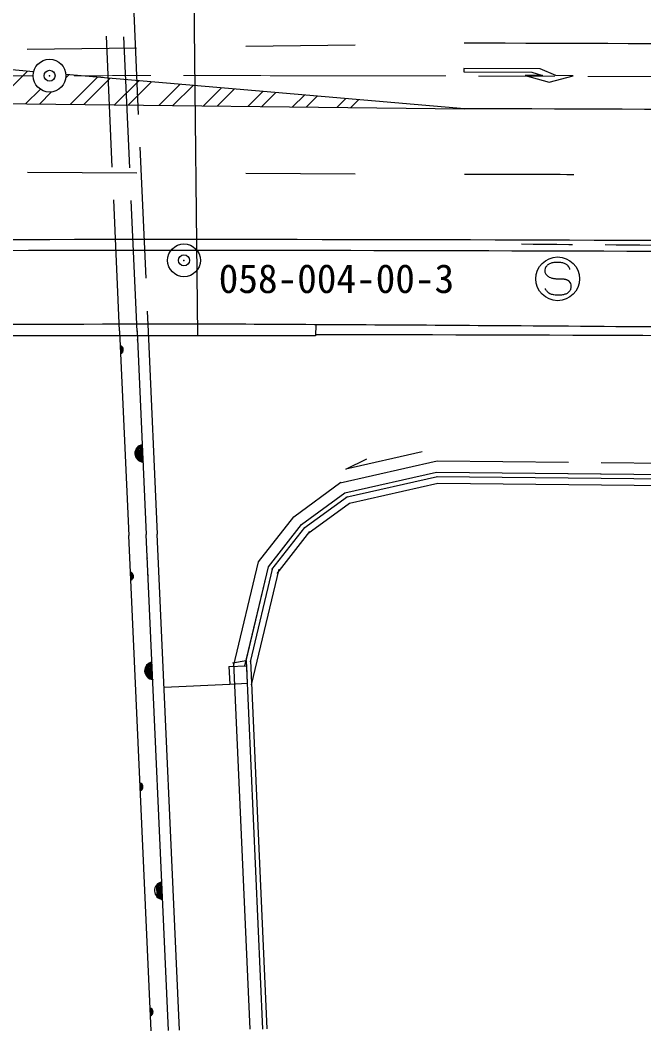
# Model space of a CAD drawing. Units: millimetres, scale not verified. Extents: x 40000 to 680000, y 20000 to 380000.
# Drawn here: x 468264 to 496801, y 244770 to 290998 of the extents above; entities that cross this region are included whole.
import ezdxf
from ezdxf.enums import TextEntityAlignment as Align

# ---------------------------------------------------------------- set-up
doc = ezdxf.new("R2010")
doc.units = ezdxf.units.MM
doc.header["$LTSCALE"] = 1000
doc.header["$PDMODE"] = 32
doc.header["$PDSIZE"] = 500
doc.linetypes.add('CHAIN', pattern=[18.5, 12, -1.5, 3.5, -1.5])
doc.linetypes.add('DASHED', pattern=[7.5, 6, -1.5])
for name, color, linetype, lineweight in [('M-BGD', 7, 'Continuous', 25), ('M-BGD-EXST', 7, 'Continuous', 25), ('M-BMK', 2, 'CHAIN', 13), ('M-BMK-SRVR', 3, 'Continuous', 25), ('M-STR-STR1', 1, 'Continuous', 25), ('M-STR-STRC', 7, 'Continuous', 25)]:
    doc.layers.add(name, color=color, linetype=linetype, lineweight=lineweight)
doc.layers.add('M-OTRS', color=6, linetype='Continuous')
doc.styles.add('ＭＳ ゴシック', font='')
doc.styles.get('ＭＳ ゴシック').set_extended_font_data('MS Gothic')

msp = doc.modelspace()

# ---------------------------------------------------------------- linework, layer by layer
at = {"layer": 'M-BGD', "linetype": 'DASHED'}
for p, q in [((472813, 276787), (471760, 300184)), ((473616, 276756), (472561, 300184)), ((473062, 300172), (474116, 276762)), ((482909, 269843), (487352, 270841)), ((487352, 270841), (506276, 270645)), ((483121, 269378), (487320, 270321)), ((487320, 270321), (506244, 270126)), ((480780, 268286), (482941, 269867)), ((481132, 267924), (483121, 269378)), ((479163, 266219), (480780, 268286)), ((479624, 265997), (481132, 267924)), ((478027, 261439), (479163, 266219)), ((478547, 261462), (479624, 265997)), ((474847, 260496), (477850, 260630))]:
    msp.add_line(p, q, dxfattribs=at)
at = {"layer": 'M-BGD'}
for p, q in [((481786, 277071), (481785, 276560)), ((472813, 276787), (472815, 276758)), ((472815, 276758), (473235, 267431)), ((473614, 276787), (473615, 276759)), ((473615, 276759), (474034, 267467)), ((474114, 276794), (474116, 276762)), ((474116, 276762), (474533, 267489)), ((472876, 276100), (472892, 275756)), ((472928, 276061), (472940, 275800)), ((473634, 276362), (473633, 276395)), ((473668, 275611), (473668, 275601)), ((473597, 271428), (473620, 270911)), ((473644, 271480), (473672, 270864)), ((473693, 271517), (473723, 270831)), ((473750, 271549), (473783, 270805)), ((473799, 271567), (473834, 270791)), ((473850, 271545), (473849, 271578)), ((473550, 271352), (473567, 270983)), ((486663, 271257), (483162, 270456)), ((483162, 270456), (484124, 270927)), ((473884, 270794), (473884, 270784)), ((483121, 269378), (487320, 270321)), ((483164, 269183), (487364, 270126)), ((487318, 270122), (506269, 269925)), ((487320, 270321), (506271, 270125)), ((483332, 268913), (487373, 269821)), ((487373, 269821), (506241, 269626)), ((481132, 267924), (483121, 269378)), ((481250, 267762), (483239, 269217)), ((481427, 267520), (483332, 268913)), ((479624, 265997), (481132, 267924)), ((479781, 265874), (481289, 267800)), ((474251, 244770), (473235, 267431)), ((475051, 244783), (474034, 267467)), ((475551, 244791), (474533, 267489)), ((480018, 265689), (481525, 267615)), ((474084, 266372), (474082, 266405)), ((478603, 261701), (479624, 265997)), ((478798, 261655), (479818, 265951)), ((478853, 260590), (480110, 265882)), ((473343, 265742), (473358, 265397)), ((473395, 265702), (473406, 265441)), ((474118, 265621), (474118, 265611)), ((478603, 261701), (477977, 261592)), ((478603, 261702), (479357, 244851)), ((478803, 261711), (479557, 244854)), ((473996, 261408), (474013, 261039)), ((474043, 261484), (474066, 260967)), ((474090, 261536), (474118, 260920)), ((474139, 261573), (474170, 260887)), ((474196, 261605), (474230, 260860)), ((474245, 261623), (474280, 260847)), ((474296, 261601), (474295, 261634)), ((477815, 261429), (478614, 261465)), ((477815, 261429), (477850, 260630)), ((478020, 261600), (478769, 244842)), ((478614, 261465), (478650, 260666)), ((474330, 260850), (474331, 260840)), ((477850, 260630), (478650, 260666)), ((473776, 256101), (473792, 255757)), ((473828, 256062), (473840, 255801)), ((474564, 255631), (474564, 255620)), ((474567, 255631), (474568, 255621)), ((474590, 251516), (474621, 250829)), ((474648, 251547), (474681, 250803)), ((474697, 251565), (474732, 250790)), ((474748, 251543), (474746, 251577)), ((474494, 251427), (474517, 250909)), ((474542, 251478), (474570, 250862)), ((474980, 246391), (474978, 246425)), ((474236, 245809), (474252, 245464)), ((474288, 245769), (474300, 245508)), ((475013, 245641), (475014, 245631))]:
    msp.add_line(p, q, dxfattribs=at)
at = {"layer": 'M-BGD', "linetype": 'DASHED'}
msp.add_arc((454982, -4711069), 4991947, 89.38528, 89.58428, dxfattribs=at)
at = {"layer": 'M-BGD'}
for centre, radius, start, end in [((475811, -4711537), 4992000, 89.53829, 90.31193), ((475811, -4711537), 4988625, 89.96818, 89.9936), ((454977, -4711482), 4988625, 89.58408, 89.72888), ((454978, -4711429), 4988572, 89.38508, 89.58408), ((475811, -4711537), 4988100, 89.93138, 89.99353), ((475811, -4711537), 4988150, 89.53829, 89.93138), ((472783, 275924), 200, 292.6494, 72.6057), ((473913, 271183), 400, 99.1819, 265.9918), ((473249, 265565), 200, 292.6494, 72.6057), ((474359, 261239), 400, 99.1819, 265.9918), ((473683, 255924), 200, 292.6494, 72.6057), ((474810, 251182), 400, 99.1819, 265.9918), ((474143, 245632), 200, 292.6494, 72.6057)]:
    msp.add_arc(centre, radius, start, end, dxfattribs=at)
at = {"layer": 'M-BGD-EXST'}
for points in [[(492593, 279204), (492618, 279199), (492644, 279194), (492669, 279190), (492695, 279185), (492720, 279181), (492745, 279178), (492771, 279174), (492796, 279171), (492822, 279169), (492847, 279168), (492869, 279167), (492890, 279167), (492911, 279167), (492932, 279167), (492953, 279167), (492974, 279168), (492995, 279168), (493016, 279168), (493038, 279168), (493059, 279168), (493070, 279167), (493082, 279167), (493094, 279166), (493106, 279166), (493117, 279165), (493129, 279164), (493141, 279162), (493152, 279161), (493164, 279159), (493175, 279158), (493182, 279156), (493189, 279155), (493196, 279154), (493203, 279152), (493210, 279151), (493217, 279149), (493224, 279147), (493231, 279146), (493237, 279144), (493244, 279142), (493250, 279140), (493256, 279138), (493262, 279135), (493268, 279133), (493274, 279131), (493280, 279129), (493286, 279126), (493291, 279124), (493297, 279121), (493303, 279118), (493309, 279115), (493315, 279113), (493320, 279110), (493326, 279107), (493332, 279103), (493337, 279100), (493343, 279096), (493348, 279093), (493353, 279089), (493358, 279085), (493365, 279079), (493372, 279073), (493378, 279067), (493385, 279060), (493391, 279054)], [(492342, 278627), (492337, 278634), (492332, 278642), (492328, 278650), (492323, 278658), (492318, 278666), (492314, 278673), (492310, 278682), (492307, 278690), (492304, 278698), (492301, 278707), (492299, 278714), (492297, 278722), (492296, 278730)]]:
    msp.add_lwpolyline(points, dxfattribs=at)
msp.add_circle((492859, 279168), 1000, dxfattribs=at)
for centre, radius, start, end in [((492560, 279540), 290, 150.0708, 170.8217), ((492733, 279438), 491, 135.1508, 149.9367), ((492635, 279545), 347, 114.638, 136.0855), ((492736, 279322), 591, 100.054, 114.5262), ((492826, 278829), 1092, 90.5454, 100.1869), ((492845, 278665), 1257, 82.477, 91.3279), ((492918, 279208), 709, 69.2741, 82.6429), ((493021, 279479), 419, 50.34, 69.2792), ((493027, 279497), 401, 40.3943, 49.3685), ((492947, 279407), 521, 31.0741, 42.2143), ((492568, 279547), 298, 172.3681, 193.7201), ((492568, 279547), 298, 193.7824, 222.17), ((492677, 279647), 445, 222.257, 242.8164), ((492769, 279830), 650, 242.9551, 254.2829), ((493232, 279579), 188, 15.4849, 31.0741), ((493314, 279606), 101, 353.2451, 12.7461), ((493133, 278822), 346, 0.8202, 42.0391), ((493131, 278814), 349, 338.2637, 2.0545), ((492696, 278903), 449, 217.9483, 228.2045), ((492704, 278924), 470, 229.1238, 248.2674), ((492800, 279164), 728, 248.3135, 261.1494), ((492875, 279656), 1226, 261.2217, 270.9828), ((492892, 279702), 1272, 270.1516, 279.4163), ((492983, 279153), 715, 279.4937, 291.465), ((493088, 278886), 428, 291.4581, 309.0625), ((493139, 278818), 344, 309.5264, 337.1503)]:
    msp.add_arc(centre, radius, start, end, dxfattribs=at)
at = {"layer": 'M-BMK'}
for start, end in [(90.08004, 90.61081), (89.43972, 90.06285)]:
    msp.add_arc((475842, -4711508), 4999971, start, end, dxfattribs=at)
at = {"layer": 'M-BMK-SRVR'}
for centre in [(469607, 288460), (475759, 280013)]:
    msp.add_circle(centre, 750, dxfattribs=at)
msp.add_point((469607, 288460), dxfattribs=at)
at = {"layer": 'M-OTRS'}
for p in [(469607, 288460), (475759, 280013)]:
    msp.add_point(p, dxfattribs=at)
at = {"layer": 'M-STR-STR1'}
msp.add_line((476111, 300389), (476374, 276569), dxfattribs=at)
for radius, start in [(4988625, 89.9936), (4988100, 89.99353)]:
    msp.add_arc((475811, -4711537), radius, start, 90.31193, dxfattribs=at)
at = {"layer": 'M-STR-STRC'}
for p, q in [((478586, 289807), (483586, 289877)), ((468879, 288643), (458588, 289529)), ((468587, 289668), (473587, 289738)), ((467113, 287184), (468600, 288667)), ((470350, 288362), (470493, 288504)), ((488592, 286947), (470355, 288516)), ((488573, 288794), (488572, 288644)), ((488573, 288794), (488572, 288644)), ((488572, 288644), (491677, 288622)), ((488572, 288644), (491677, 288622)), ((492058, 288770), (488573, 288794)), ((492058, 288770), (488573, 288794)), ((492170, 288469), (491370, 288474)), ((491370, 288474), (492468, 288167)), ((491371, 288474), (492468, 288167)), ((492170, 288469), (491371, 288474)), ((491677, 288622), (492170, 288469)), ((491677, 288622), (492170, 288469)), ((492770, 288465), (492058, 288770)), ((492770, 288465), (492058, 288770)), ((470545, 287146), (471797, 288392)), ((471176, 287139), (472383, 288341)), ((472579, 287124), (473691, 288229)), ((473211, 287117), (474279, 288178)), ((474615, 287101), (475586, 288066)), ((475247, 287094), (476175, 288015)), ((492468, 288167), (493570, 288459)), ((492468, 288167), (493570, 288459)), ((493570, 288459), (492770, 288465)), ((493570, 288459), (492770, 288465)), ((468514, 287169), (469187, 287838)), ((469145, 287162), (469701, 287716)), ((476650, 287079), (477479, 287903)), ((477280, 287072), (478065, 287853)), ((478685, 287056), (479372, 287740)), ((479316, 287049), (479960, 287690)), ((480720, 287034), (481267, 287577)), ((448591, 287389), (488592, 286947)), ((481353, 287027), (481856, 287526)), ((482758, 287011), (483163, 287414)), ((483390, 287004), (483751, 287363)), ((468597, 284043), (473597, 284019)), ((478597, 283995), (483597, 283971))]:
    msp.add_line(p, q, dxfattribs=at)
for centre, radius, start, end in [((475809, -4711537), 5001500, 89.50977, 89.85362), ((475809, -4711537), 4998500, 89.47539, 89.85348), ((475811, -4711537), 4995500, 89.79601, 89.85335), ((475809, -4711537), 4992500, 89.53818, 90.36996)]:
    msp.add_arc(centre, radius, start, end, dxfattribs=at)

# ---------------------------------------------------------------- texts
at = {"layer": 'M-BMK-SRVR', "style": 'ＭＳ ゴシック'}
msp.add_text('058-004-00-3', height=1320, dxfattribs=at).set_placement((477348, 278123), align=Align.BOTTOM_LEFT)

doc.saveas('drawing.dxf')
